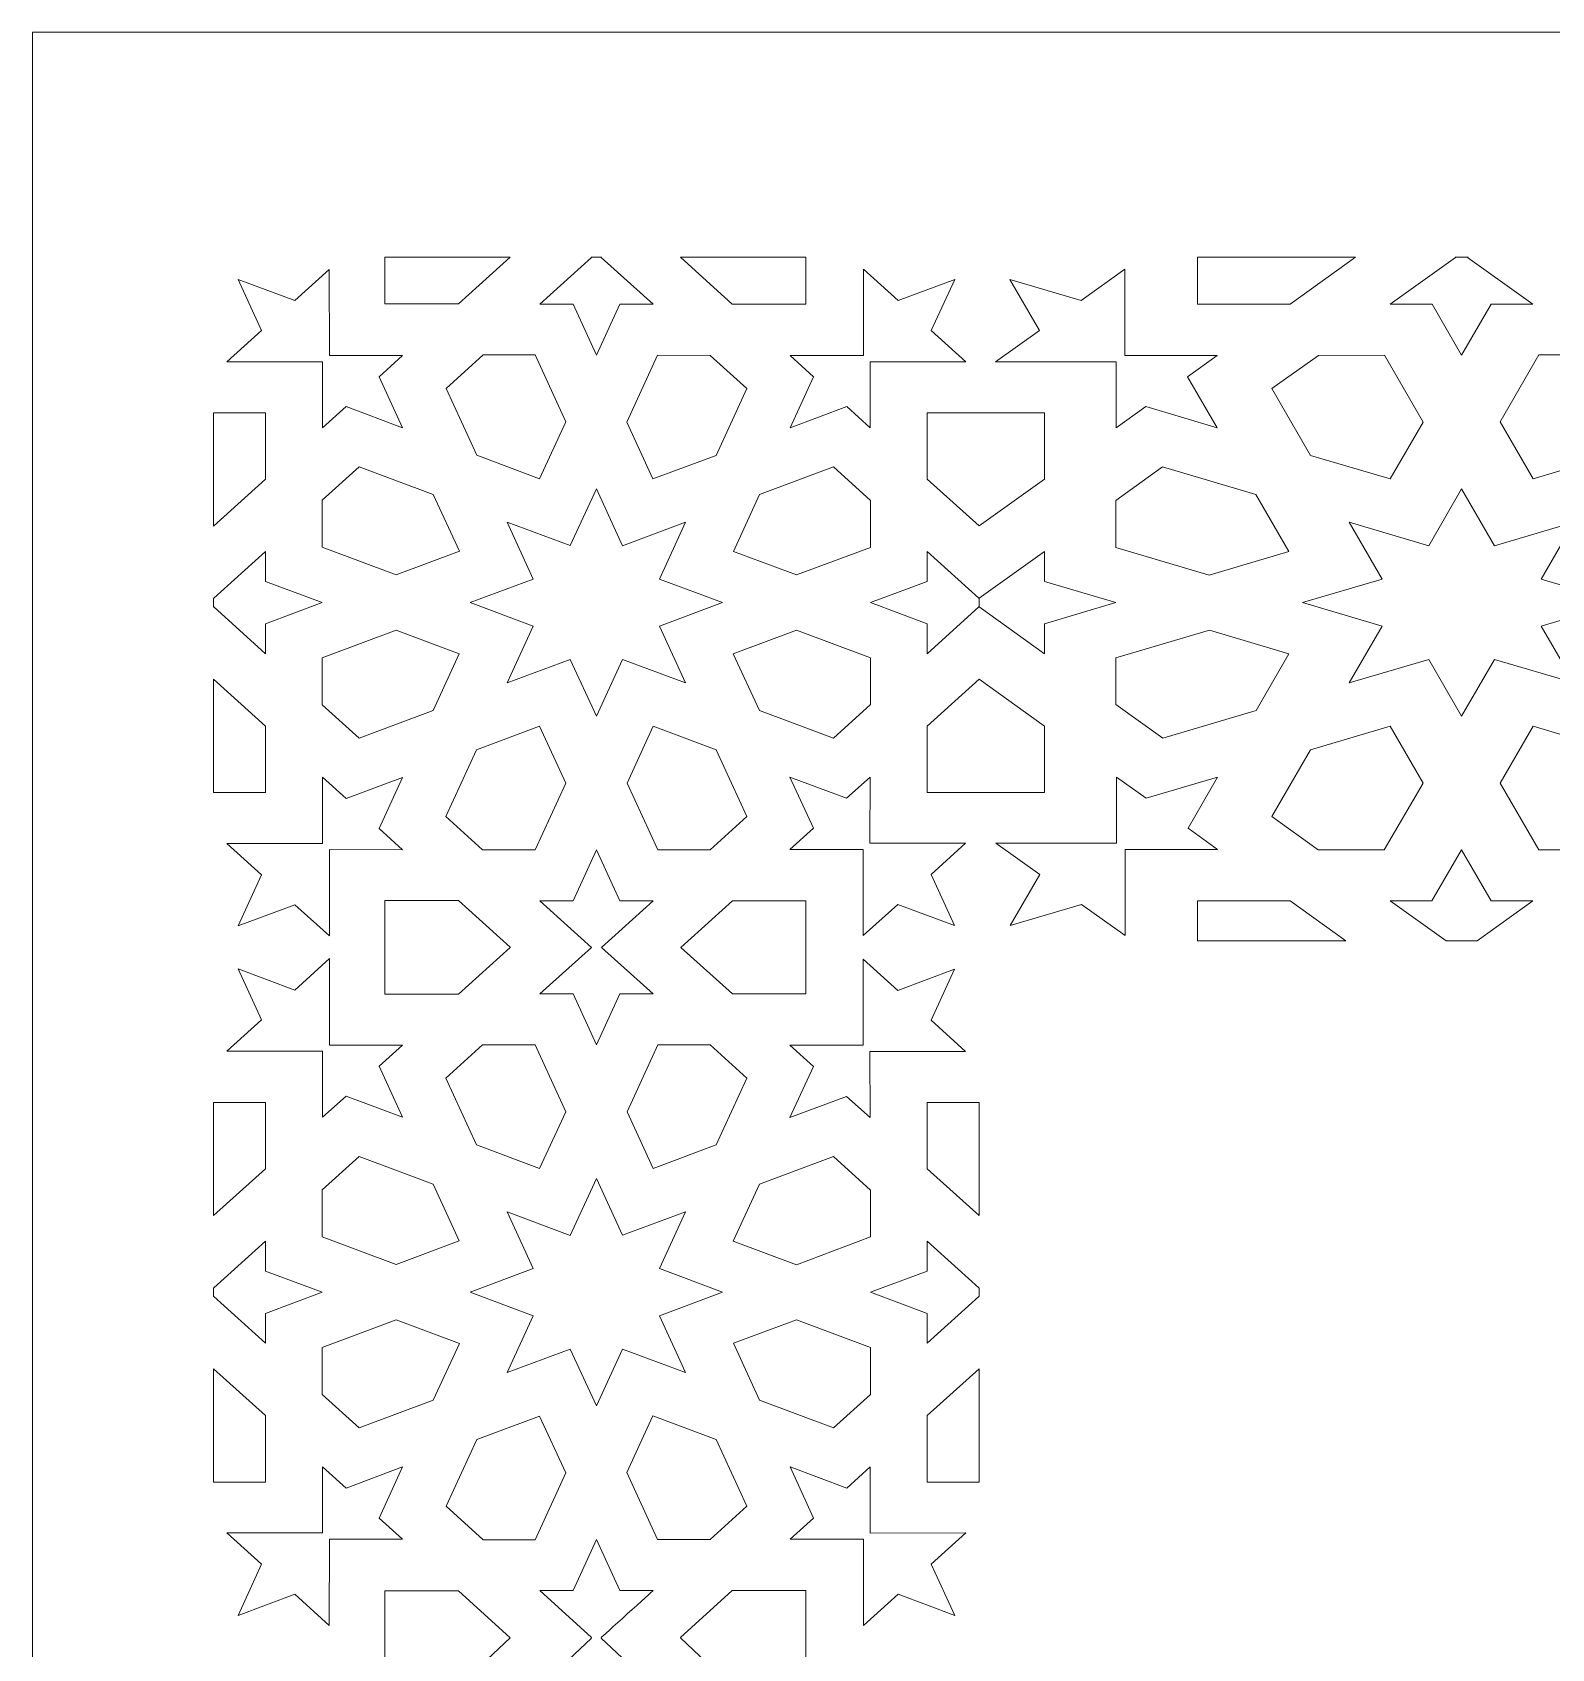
# Model space of a CAD drawing. Header units: millimetres. Extents: x -167 to 167, y -425 to 425.
# Drawn here: x -167 to -33.7, y 282.9 to 424.7 of the extents above; entities that cross this region are included whole.
import ezdxf

# ---------------------------------------------------------------- set-up
doc = ezdxf.new("R2010")
doc.units = ezdxf.units.MM
doc.header["$MEASUREMENT"] = 0
doc.layers.add('Layer 1', color=18, linetype='Continuous', true_color=0x000000)

msp = doc.modelspace()

# ---------------------------------------------------------------- linework, layer by layer
at = {"layer": 'Layer 1', "color": 250, "lineweight": 9, "true_color": 0x333333}
msp.add_lwpolyline([(-167.02, -424.72), (167.02, -424.72), (167.02, 424.72), (-167.02, 424.72)], close=True, dxfattribs=at)
for points, knots in [([(-125.1, 405), (-125.1, 405), (-129.64, 400.89), (-129.64, 400.89), (-129.64, 400.89), (-136.09, 400.89), (-136.09, 400.89), (-136.09, 400.89), (-136.09, 405), (-136.09, 405), (-136.09, 405), (-125.1, 405), (-125.1, 405)], [0, 0, 0, 0, 0.25, 0.25, 0.25, 0.5, 0.5, 0.5, 0.75, 0.75, 0.75, 1, 1, 1, 1]), ([(-117.95, 404.97), (-117.95, 404.97), (-117.98, 405), (-117.98, 405), (-117.98, 405), (-117.08, 405), (-117.08, 405), (-117.08, 405), (-117.11, 404.97), (-117.1, 404.97), (-117.1, 404.97), (-112.55, 400.87), (-112.55, 400.87), (-112.55, 400.87), (-115.47, 400.87), (-115.47, 400.87), (-115.47, 400.87), (-117.53, 396.39), (-117.53, 396.39), (-117.53, 396.39), (-119.58, 400.87), (-119.58, 400.87), (-119.58, 400.87), (-122.5, 400.87), (-122.5, 400.87), (-122.5, 400.87), (-117.95, 404.97), (-117.95, 404.97)], [0, 0, 0, 0, 0.1, 0.1, 0.1, 0.2, 0.2, 0.2, 0.4, 0.4, 0.4, 0.5, 0.5, 0.5, 0.6, 0.6, 0.6, 0.7, 0.7, 0.7, 0.8, 0.8, 0.8, 0.9, 0.9, 0.9, 1, 1, 1, 1]), ([(-110.12, 405), (-110.12, 405), (-99.15, 405), (-99.15, 405), (-99.15, 405), (-99.15, 400.87), (-99.15, 400.87), (-99.15, 400.87), (-105.61, 400.87), (-105.61, 400.87), (-105.61, 400.87), (-110.14, 404.98), (-110.14, 404.98), (-110.14, 404.98), (-110.12, 405), (-110.12, 405)], [0, 0, 0, 0, 0.2, 0.2, 0.2, 0.4, 0.4, 0.4, 0.6, 0.6, 0.6, 0.8, 0.8, 0.8, 1, 1, 1, 1]), ([(-50.96, 405), (-50.96, 405), (-50.93, 404.98), (-50.93, 404.98), (-50.93, 404.98), (-56.65, 400.87), (-56.65, 400.87), (-56.65, 400.87), (-64.79, 400.87), (-64.79, 400.87), (-64.79, 400.87), (-64.79, 405), (-64.79, 405), (-64.79, 405), (-50.96, 405), (-50.96, 405)], [0, 0, 0, 0, 0.2, 0.2, 0.2, 0.4, 0.4, 0.4, 0.6, 0.6, 0.6, 0.8, 0.8, 0.8, 1, 1, 1, 1]), ([(-42.15, 404.97), (-42.15, 404.97), (-42.19, 405), (-42.19, 405), (-42.19, 405), (-41.04, 405), (-41.04, 405), (-41.04, 405), (-41.08, 404.97), (-41.09, 404.97), (-41.09, 404.97), (-35.35, 400.87), (-35.35, 400.87), (-35.35, 400.87), (-39.03, 400.87), (-39.03, 400.87), (-39.03, 400.87), (-41.62, 396.39), (-41.62, 396.39), (-41.62, 396.39), (-44.21, 400.87), (-44.21, 400.87), (-44.21, 400.87), (-47.89, 400.87), (-47.89, 400.87), (-47.89, 400.87), (-42.15, 404.97), (-42.15, 404.97)], [0, 0, 0, 0, 0.090909, 0.090909, 0.090909, 0.181818, 0.181818, 0.181818, 0.454545, 0.454545, 0.454545, 0.545455, 0.545455, 0.545455, 0.636364, 0.636364, 0.636364, 0.727273, 0.727273, 0.727273, 0.818182, 0.818182, 0.818182, 0.909091, 0.909091, 0.909091, 1, 1, 1, 1]), ([(-146.91, 398.56), (-146.91, 398.56), (-148.97, 403.04), (-148.97, 403.04), (-148.97, 403.04), (-144, 401.19), (-144, 401.19), (-144, 401.19), (-140.97, 403.92), (-140.97, 403.92), (-140.97, 403.92), (-140.96, 396.36), (-140.96, 396.36), (-140.96, 396.36), (-134.53, 396.36), (-134.53, 396.36), (-134.53, 396.36), (-136.59, 394.5), (-136.59, 394.5), (-136.59, 394.5), (-134.53, 390.02), (-134.53, 390.02), (-134.53, 390.02), (-139.5, 391.88), (-139.5, 391.88), (-139.5, 391.88), (-141.56, 390.02), (-141.56, 390.02), (-141.56, 390.02), (-141.55, 395.82), (-141.55, 395.82), (-141.55, 395.82), (-149.96, 395.81), (-149.96, 395.81), (-149.96, 395.81), (-146.91, 398.56), (-146.91, 398.56)], [0, 0, 0, 0, 0.083333, 0.083333, 0.083333, 0.166667, 0.166667, 0.166667, 0.25, 0.25, 0.25, 0.333333, 0.333333, 0.333333, 0.416667, 0.416667, 0.416667, 0.5, 0.5, 0.5, 0.583333, 0.583333, 0.583333, 0.666667, 0.666667, 0.666667, 0.75, 0.75, 0.75, 0.833333, 0.833333, 0.833333, 0.916667, 0.916667, 0.916667, 1, 1, 1, 1]), ([(-94.1, 396.36), (-94.1, 396.36), (-94.09, 403.93), (-94.09, 403.93), (-94.09, 403.93), (-91.06, 401.19), (-91.06, 401.19), (-91.06, 401.19), (-86.09, 403.04), (-86.09, 403.04), (-86.09, 403.04), (-88.15, 398.56), (-88.15, 398.56), (-88.15, 398.56), (-85.1, 395.82), (-85.1, 395.82), (-85.1, 395.82), (-93.5, 395.82), (-93.5, 395.82), (-93.5, 395.82), (-93.5, 390.02), (-93.5, 390.02), (-93.5, 390.02), (-95.56, 391.88), (-95.56, 391.88), (-95.56, 391.88), (-100.53, 390.02), (-100.53, 390.02), (-100.53, 390.02), (-98.47, 394.5), (-98.47, 394.5), (-98.47, 394.5), (-100.53, 396.36), (-100.53, 396.36), (-100.53, 396.36), (-94.1, 396.36), (-94.1, 396.36)], [0, 0, 0, 0, 0.083333, 0.083333, 0.083333, 0.166667, 0.166667, 0.166667, 0.25, 0.25, 0.25, 0.333333, 0.333333, 0.333333, 0.416667, 0.416667, 0.416667, 0.5, 0.5, 0.5, 0.583333, 0.583333, 0.583333, 0.666667, 0.666667, 0.666667, 0.75, 0.75, 0.75, 0.833333, 0.833333, 0.833333, 0.916667, 0.916667, 0.916667, 1, 1, 1, 1]), ([(-78.66, 398.56), (-78.66, 398.56), (-81.26, 403.04), (-81.26, 403.04), (-81.26, 403.04), (-75, 401.19), (-75, 401.19), (-75, 401.19), (-71.17, 403.93), (-71.17, 403.93), (-71.17, 403.93), (-71.16, 396.36), (-71.16, 396.36), (-71.16, 396.36), (-63.05, 396.36), (-63.05, 396.36), (-63.05, 396.36), (-65.65, 394.5), (-65.65, 394.5), (-65.65, 394.5), (-63.05, 390.02), (-63.05, 390.02), (-63.05, 390.02), (-69.32, 391.88), (-69.32, 391.88), (-69.32, 391.88), (-71.92, 390.02), (-71.92, 390.02), (-71.92, 390.02), (-71.91, 395.82), (-71.91, 395.82), (-71.91, 395.82), (-82.5, 395.82), (-82.5, 395.82), (-82.5, 395.82), (-78.66, 398.56), (-78.66, 398.56)], [0, 0, 0, 0, 0.083333, 0.083333, 0.083333, 0.166667, 0.166667, 0.166667, 0.25, 0.25, 0.25, 0.333333, 0.333333, 0.333333, 0.416667, 0.416667, 0.416667, 0.5, 0.5, 0.5, 0.583333, 0.583333, 0.583333, 0.666667, 0.666667, 0.666667, 0.75, 0.75, 0.75, 0.833333, 0.833333, 0.833333, 0.916667, 0.916667, 0.916667, 1, 1, 1, 1]), ([(-127.47, 396.41), (-127.47, 396.41), (-122.91, 396.41), (-122.91, 396.41), (-122.91, 396.41), (-120.21, 390.55), (-120.21, 390.55), (-120.21, 390.55), (-122.51, 385.55), (-122.51, 385.55), (-122.51, 385.55), (-128.03, 387.61), (-128.03, 387.61), (-128.03, 387.61), (-130.72, 393.48), (-130.72, 393.48), (-130.72, 393.48), (-127.47, 396.41), (-127.47, 396.41)], [0, 0, 0, 0, 0.166667, 0.166667, 0.166667, 0.333333, 0.333333, 0.333333, 0.5, 0.5, 0.5, 0.666667, 0.666667, 0.666667, 0.833333, 0.833333, 0.833333, 1, 1, 1, 1]), ([(-112.16, 396.38), (-112.16, 396.38), (-107.56, 396.37), (-107.56, 396.37), (-107.56, 396.37), (-104.34, 393.46), (-104.34, 393.46), (-104.34, 393.46), (-107.03, 387.6), (-107.03, 387.6), (-107.03, 387.6), (-112.57, 385.53), (-112.57, 385.53), (-112.57, 385.53), (-114.85, 390.51), (-114.85, 390.51), (-114.85, 390.51), (-112.16, 396.38), (-112.16, 396.38)], [0, 0, 0, 0, 0.166667, 0.166667, 0.166667, 0.333333, 0.333333, 0.333333, 0.5, 0.5, 0.5, 0.666667, 0.666667, 0.666667, 0.833333, 0.833333, 0.833333, 1, 1, 1, 1]), ([(-54.18, 396.37), (-54.18, 396.37), (-48.39, 396.38), (-48.39, 396.38), (-48.39, 396.38), (-44.99, 390.51), (-44.99, 390.51), (-44.99, 390.51), (-47.88, 385.53), (-47.88, 385.53), (-47.88, 385.53), (-54.86, 387.6), (-54.86, 387.6), (-54.86, 387.6), (-58.25, 393.46), (-58.25, 393.46), (-58.25, 393.46), (-54.18, 396.37), (-54.18, 396.37)], [0, 0, 0, 0, 0.166667, 0.166667, 0.166667, 0.333333, 0.333333, 0.333333, 0.5, 0.5, 0.5, 0.666667, 0.666667, 0.666667, 0.833333, 0.833333, 0.833333, 1, 1, 1, 1]), ([(-34.84, 396.41), (-34.84, 396.41), (-29.08, 396.41), (-29.08, 396.41), (-29.08, 396.41), (-24.98, 393.48), (-24.98, 393.48), (-24.98, 393.48), (-28.38, 387.61), (-28.38, 387.61), (-28.38, 387.61), (-35.34, 385.55), (-35.34, 385.55), (-35.34, 385.55), (-38.23, 390.54), (-38.23, 390.54), (-38.23, 390.54), (-34.84, 396.41), (-34.84, 396.41)], [0, 0, 0, 0, 0.166667, 0.166667, 0.166667, 0.333333, 0.333333, 0.333333, 0.5, 0.5, 0.5, 0.666667, 0.666667, 0.666667, 0.833333, 0.833333, 0.833333, 1, 1, 1, 1]), ([(-146.56, 391.34), (-146.56, 391.34), (-146.56, 385.52), (-146.56, 385.52), (-146.56, 385.52), (-151.12, 381.4), (-151.12, 381.4), (-151.12, 381.4), (-151.12, 391.34), (-151.12, 391.34), (-151.12, 391.34), (-146.56, 391.34), (-146.56, 391.34)], [0, 0, 0, 0, 0.25, 0.25, 0.25, 0.5, 0.5, 0.5, 0.75, 0.75, 0.75, 1, 1, 1, 1]), ([(-83.95, 391.34), (-83.95, 391.34), (-78.21, 391.34), (-78.21, 391.34), (-78.21, 391.34), (-78.21, 385.52), (-78.21, 385.52), (-78.21, 385.52), (-83.95, 381.41), (-83.95, 381.41), (-83.95, 381.41), (-88.5, 385.52), (-88.5, 385.52), (-88.5, 385.52), (-88.5, 391.34), (-88.5, 391.34), (-88.5, 391.34), (-83.95, 391.34), (-83.95, 391.34)], [0, 0, 0, 0, 0.166667, 0.166667, 0.166667, 0.333333, 0.333333, 0.333333, 0.5, 0.5, 0.5, 0.666667, 0.666667, 0.666667, 0.833333, 0.833333, 0.833333, 1, 1, 1, 1]), ([(-138.34, 386.59), (-138.34, 386.59), (-131.84, 384.16), (-131.84, 384.16), (-131.84, 384.16), (-129.55, 379.18), (-129.55, 379.18), (-129.55, 379.18), (-135.09, 377.11), (-135.09, 377.11), (-135.09, 377.11), (-141.59, 379.54), (-141.59, 379.54), (-141.59, 379.54), (-141.59, 383.66), (-141.59, 383.66), (-141.59, 383.66), (-138.34, 386.59), (-138.34, 386.59)], [0, 0, 0, 0, 0.166667, 0.166667, 0.166667, 0.333333, 0.333333, 0.333333, 0.5, 0.5, 0.5, 0.666667, 0.666667, 0.666667, 0.833333, 0.833333, 0.833333, 1, 1, 1, 1]), ([(-103.22, 384.16), (-103.22, 384.16), (-96.72, 386.58), (-96.72, 386.58), (-96.72, 386.58), (-93.47, 383.65), (-93.47, 383.65), (-93.47, 383.65), (-93.47, 379.53), (-93.47, 379.53), (-93.47, 379.53), (-99.97, 377.11), (-99.97, 377.11), (-99.97, 377.11), (-105.5, 379.17), (-105.5, 379.17), (-105.5, 379.17), (-103.22, 384.16), (-103.22, 384.16)], [0, 0, 0, 0, 0.166667, 0.166667, 0.166667, 0.333333, 0.333333, 0.333333, 0.5, 0.5, 0.5, 0.666667, 0.666667, 0.666667, 0.833333, 0.833333, 0.833333, 1, 1, 1, 1]), ([(-67.86, 386.58), (-67.86, 386.58), (-59.66, 384.16), (-59.66, 384.16), (-59.66, 384.16), (-56.78, 379.17), (-56.78, 379.17), (-56.78, 379.17), (-63.76, 377.1), (-63.76, 377.1), (-63.76, 377.1), (-71.95, 379.53), (-71.95, 379.53), (-71.95, 379.53), (-71.95, 383.65), (-71.95, 383.65), (-71.95, 383.65), (-67.86, 386.58), (-67.86, 386.58)], [0, 0, 0, 0, 0.166667, 0.166667, 0.166667, 0.333333, 0.333333, 0.333333, 0.5, 0.5, 0.5, 0.666667, 0.666667, 0.666667, 0.833333, 0.833333, 0.833333, 1, 1, 1, 1]), ([(-123.07, 376.75), (-123.07, 376.75), (-125.36, 381.74), (-125.36, 381.74), (-125.36, 381.74), (-119.83, 379.68), (-119.83, 379.68), (-119.83, 379.68), (-117.53, 384.66), (-117.53, 384.66), (-117.53, 384.66), (-115.24, 379.67), (-115.24, 379.67), (-115.24, 379.67), (-109.71, 381.74), (-109.71, 381.74), (-109.71, 381.74), (-112, 376.75), (-112, 376.75), (-112, 376.75), (-106.47, 374.69), (-106.47, 374.69), (-106.47, 374.69), (-112, 372.62), (-112, 372.62), (-112, 372.62), (-109.71, 367.63), (-109.71, 367.63), (-109.71, 367.63), (-115.24, 369.7), (-115.24, 369.7), (-115.24, 369.7), (-117.53, 364.71), (-117.53, 364.71), (-117.53, 364.71), (-119.83, 369.7), (-119.83, 369.7), (-119.83, 369.7), (-125.36, 367.64), (-125.36, 367.64), (-125.36, 367.64), (-123.07, 372.62), (-123.07, 372.62), (-123.07, 372.62), (-128.6, 374.69), (-128.6, 374.69), (-128.6, 374.69), (-123.07, 376.75), (-123.07, 376.75)], [0, 0, 0, 0, 0.0625, 0.0625, 0.0625, 0.125, 0.125, 0.125, 0.1875, 0.1875, 0.1875, 0.25, 0.25, 0.25, 0.3125, 0.3125, 0.3125, 0.375, 0.375, 0.375, 0.4375, 0.4375, 0.4375, 0.5, 0.5, 0.5, 0.5625, 0.5625, 0.5625, 0.625, 0.625, 0.625, 0.6875, 0.6875, 0.6875, 0.75, 0.75, 0.75, 0.8125, 0.8125, 0.8125, 0.875, 0.875, 0.875, 0.9375, 0.9375, 0.9375, 1, 1, 1, 1]), ([(-48.58, 376.75), (-48.58, 376.75), (-51.47, 381.74), (-51.47, 381.74), (-51.47, 381.74), (-44.5, 379.67), (-44.5, 379.67), (-44.5, 379.67), (-41.61, 384.66), (-41.61, 384.66), (-41.61, 384.66), (-38.72, 379.67), (-38.72, 379.67), (-38.72, 379.67), (-31.75, 381.74), (-31.75, 381.74), (-31.75, 381.74), (-34.64, 376.75), (-34.64, 376.75), (-34.64, 376.75), (-27.66, 374.69), (-27.66, 374.69), (-27.66, 374.69), (-34.63, 372.62), (-34.63, 372.62), (-34.63, 372.62), (-31.74, 367.64), (-31.74, 367.64), (-31.74, 367.64), (-38.72, 369.7), (-38.72, 369.7), (-38.72, 369.7), (-41.61, 364.71), (-41.61, 364.71), (-41.61, 364.71), (-44.5, 369.7), (-44.5, 369.7), (-44.5, 369.7), (-51.47, 367.63), (-51.47, 367.63), (-51.47, 367.63), (-48.58, 372.62), (-48.58, 372.62), (-48.58, 372.62), (-55.56, 374.69), (-55.56, 374.69), (-55.56, 374.69), (-48.58, 376.75), (-48.58, 376.75)], [0, 0, 0, 0, 0.0625, 0.0625, 0.0625, 0.125, 0.125, 0.125, 0.1875, 0.1875, 0.1875, 0.25, 0.25, 0.25, 0.3125, 0.3125, 0.3125, 0.375, 0.375, 0.375, 0.4375, 0.4375, 0.4375, 0.5, 0.5, 0.5, 0.5625, 0.5625, 0.5625, 0.625, 0.625, 0.625, 0.6875, 0.6875, 0.6875, 0.75, 0.75, 0.75, 0.8125, 0.8125, 0.8125, 0.875, 0.875, 0.875, 0.9375, 0.9375, 0.9375, 1, 1, 1, 1]), ([(-151.11, 375.06), (-151.11, 375.06), (-146.56, 379.17), (-146.56, 379.17), (-146.56, 379.17), (-146.56, 376.54), (-146.56, 376.54), (-146.56, 376.54), (-141.59, 374.69), (-141.59, 374.69), (-141.59, 374.69), (-146.56, 372.83), (-146.56, 372.83), (-146.56, 372.83), (-146.56, 370.2), (-146.56, 370.2), (-146.56, 370.2), (-151.1, 374.3), (-151.1, 374.3), (-151.1, 374.3), (-151.12, 374.29), (-151.12, 374.29), (-151.12, 374.29), (-151.12, 375.07), (-151.12, 375.07), (-151.12, 375.07), (-151.11, 375.06), (-151.11, 375.06)], [0, 0, 0, 0, 0.111111, 0.111111, 0.111111, 0.222222, 0.222222, 0.222222, 0.333333, 0.333333, 0.333333, 0.444444, 0.444444, 0.444444, 0.555556, 0.555556, 0.555556, 0.666667, 0.666667, 0.666667, 0.777778, 0.777778, 0.777778, 0.888889, 0.888889, 0.888889, 1, 1, 1, 1]), ([(-88.51, 376.54), (-88.51, 376.54), (-88.51, 379.17), (-88.51, 379.17), (-88.51, 379.17), (-83.97, 375.06), (-83.97, 375.06), (-83.97, 375.06), (-83.95, 375.08), (-83.95, 375.08), (-83.95, 375.08), (-83.95, 374.29), (-83.95, 374.29), (-83.95, 374.29), (-83.97, 374.3), (-83.97, 374.3), (-83.97, 374.3), (-88.51, 370.2), (-88.51, 370.2), (-88.51, 370.2), (-88.51, 372.83), (-88.51, 372.83), (-88.51, 372.83), (-93.48, 374.69), (-93.48, 374.69), (-93.48, 374.69), (-88.51, 376.54), (-88.51, 376.54)], [0, 0, 0, 0, 0.111111, 0.111111, 0.111111, 0.222222, 0.222222, 0.222222, 0.333333, 0.333333, 0.333333, 0.444444, 0.444444, 0.444444, 0.555556, 0.555556, 0.555556, 0.666667, 0.666667, 0.666667, 0.777778, 0.777778, 0.777778, 0.888889, 0.888889, 0.888889, 1, 1, 1, 1]), ([(-83.93, 375.06), (-83.93, 375.06), (-78.2, 379.17), (-78.2, 379.17), (-78.2, 379.17), (-78.2, 376.54), (-78.2, 376.54), (-78.2, 376.54), (-71.94, 374.68), (-71.94, 374.68), (-71.94, 374.68), (-78.2, 372.83), (-78.2, 372.83), (-78.2, 372.83), (-78.2, 370.2), (-78.2, 370.2), (-78.2, 370.2), (-83.93, 374.3), (-83.93, 374.3), (-83.93, 374.3), (-83.95, 374.29), (-83.95, 374.29), (-83.95, 374.29), (-83.95, 375.08), (-83.95, 375.08), (-83.95, 375.08), (-83.93, 375.06), (-83.93, 375.06)], [0, 0, 0, 0, 0.111111, 0.111111, 0.111111, 0.222222, 0.222222, 0.222222, 0.333333, 0.333333, 0.333333, 0.444444, 0.444444, 0.444444, 0.555556, 0.555556, 0.555556, 0.666667, 0.666667, 0.666667, 0.777778, 0.777778, 0.777778, 0.888889, 0.888889, 0.888889, 1, 1, 1, 1]), ([(-135.09, 372.26), (-135.09, 372.26), (-129.56, 370.19), (-129.56, 370.19), (-129.56, 370.19), (-131.84, 365.21), (-131.84, 365.21), (-131.84, 365.21), (-138.34, 362.78), (-138.34, 362.78), (-138.34, 362.78), (-141.59, 365.71), (-141.59, 365.71), (-141.59, 365.71), (-141.59, 369.83), (-141.59, 369.83), (-141.59, 369.83), (-135.09, 372.26), (-135.09, 372.26)], [0, 0, 0, 0, 0.166667, 0.166667, 0.166667, 0.333333, 0.333333, 0.333333, 0.5, 0.5, 0.5, 0.666667, 0.666667, 0.666667, 0.833333, 0.833333, 0.833333, 1, 1, 1, 1]), ([(-99.98, 372.27), (-99.98, 372.27), (-93.48, 369.84), (-93.48, 369.84), (-93.48, 369.84), (-93.48, 365.73), (-93.48, 365.73), (-93.48, 365.73), (-96.73, 362.79), (-96.73, 362.79), (-96.73, 362.79), (-103.23, 365.22), (-103.23, 365.22), (-103.23, 365.22), (-105.52, 370.2), (-105.52, 370.2), (-105.52, 370.2), (-99.98, 372.27), (-99.98, 372.27)], [0, 0, 0, 0, 0.166667, 0.166667, 0.166667, 0.333333, 0.333333, 0.333333, 0.5, 0.5, 0.5, 0.666667, 0.666667, 0.666667, 0.833333, 0.833333, 0.833333, 1, 1, 1, 1]), ([(-63.74, 372.27), (-63.74, 372.27), (-56.76, 370.2), (-56.76, 370.2), (-56.76, 370.2), (-59.65, 365.22), (-59.65, 365.22), (-59.65, 365.22), (-67.84, 362.79), (-67.84, 362.79), (-67.84, 362.79), (-71.94, 365.73), (-71.94, 365.73), (-71.94, 365.73), (-71.94, 369.84), (-71.94, 369.84), (-71.94, 369.84), (-63.74, 372.27), (-63.74, 372.27)], [0, 0, 0, 0, 0.166667, 0.166667, 0.166667, 0.333333, 0.333333, 0.333333, 0.5, 0.5, 0.5, 0.666667, 0.666667, 0.666667, 0.833333, 0.833333, 0.833333, 1, 1, 1, 1]), ([(-146.56, 363.85), (-146.56, 363.85), (-146.56, 358.03), (-146.56, 358.03), (-146.56, 358.03), (-151.12, 358.03), (-151.12, 358.03), (-151.12, 358.03), (-151.12, 367.96), (-151.12, 367.96), (-151.12, 367.96), (-146.56, 363.85), (-146.56, 363.85)], [0, 0, 0, 0, 0.25, 0.25, 0.25, 0.5, 0.5, 0.5, 0.75, 0.75, 0.75, 1, 1, 1, 1]), ([(-83.95, 367.96), (-83.95, 367.96), (-78.21, 363.85), (-78.21, 363.85), (-78.21, 363.85), (-78.21, 358.03), (-78.21, 358.03), (-78.21, 358.03), (-83.95, 358.03), (-83.95, 358.03), (-83.95, 358.03), (-88.5, 358.03), (-88.5, 358.03), (-88.5, 358.03), (-88.5, 363.85), (-88.5, 363.85), (-88.5, 363.85), (-83.95, 367.96), (-83.95, 367.96)], [0, 0, 0, 0, 0.166667, 0.166667, 0.166667, 0.333333, 0.333333, 0.333333, 0.5, 0.5, 0.5, 0.666667, 0.666667, 0.666667, 0.833333, 0.833333, 0.833333, 1, 1, 1, 1]), ([(-128.05, 361.77), (-128.05, 361.77), (-122.51, 363.83), (-122.51, 363.83), (-122.51, 363.83), (-120.22, 358.85), (-120.22, 358.85), (-120.22, 358.85), (-122.91, 352.99), (-122.91, 352.99), (-122.91, 352.99), (-127.51, 352.99), (-127.51, 352.99), (-127.51, 352.99), (-130.74, 355.9), (-130.74, 355.9), (-130.74, 355.9), (-128.05, 361.77), (-128.05, 361.77)], [0, 0, 0, 0, 0.166667, 0.166667, 0.166667, 0.333333, 0.333333, 0.333333, 0.5, 0.5, 0.5, 0.666667, 0.666667, 0.666667, 0.833333, 0.833333, 0.833333, 1, 1, 1, 1]), ([(-112.56, 363.83), (-112.56, 363.83), (-107.02, 361.77), (-107.02, 361.77), (-107.02, 361.77), (-104.33, 355.9), (-104.33, 355.9), (-104.33, 355.9), (-107.55, 352.99), (-107.55, 352.99), (-107.55, 352.99), (-112.15, 352.99), (-112.15, 352.99), (-112.15, 352.99), (-114.84, 358.85), (-114.84, 358.85), (-114.84, 358.85), (-112.56, 363.83), (-112.56, 363.83)], [0, 0, 0, 0, 0.166667, 0.166667, 0.166667, 0.333333, 0.333333, 0.333333, 0.5, 0.5, 0.5, 0.666667, 0.666667, 0.666667, 0.833333, 0.833333, 0.833333, 1, 1, 1, 1]), ([(-54.87, 361.77), (-54.87, 361.77), (-47.89, 363.83), (-47.89, 363.83), (-47.89, 363.83), (-45, 358.85), (-45, 358.85), (-45, 358.85), (-48.4, 352.99), (-48.4, 352.99), (-48.4, 352.99), (-54.2, 352.99), (-54.2, 352.99), (-54.2, 352.99), (-58.27, 355.9), (-58.27, 355.9), (-58.27, 355.9), (-54.87, 361.77), (-54.87, 361.77)], [0, 0, 0, 0, 0.166667, 0.166667, 0.166667, 0.333333, 0.333333, 0.333333, 0.5, 0.5, 0.5, 0.666667, 0.666667, 0.666667, 0.833333, 0.833333, 0.833333, 1, 1, 1, 1]), ([(-35.34, 363.83), (-35.34, 363.83), (-28.36, 361.77), (-28.36, 361.77), (-28.36, 361.77), (-24.96, 355.9), (-24.96, 355.9), (-24.96, 355.9), (-29.03, 352.99), (-29.03, 352.99), (-29.03, 352.99), (-34.83, 352.99), (-34.83, 352.99), (-34.83, 352.99), (-38.22, 358.85), (-38.22, 358.85), (-38.22, 358.85), (-35.34, 363.83), (-35.34, 363.83)], [0, 0, 0, 0, 0.166667, 0.166667, 0.166667, 0.333333, 0.333333, 0.333333, 0.5, 0.5, 0.5, 0.666667, 0.666667, 0.666667, 0.833333, 0.833333, 0.833333, 1, 1, 1, 1]), ([(-141.56, 353.54), (-141.56, 353.54), (-141.56, 359.35), (-141.56, 359.35), (-141.56, 359.35), (-139.5, 357.49), (-139.5, 357.49), (-139.5, 357.49), (-134.53, 359.34), (-134.53, 359.34), (-134.53, 359.34), (-136.59, 354.86), (-136.59, 354.86), (-136.59, 354.86), (-134.53, 353), (-134.53, 353), (-134.53, 353), (-140.96, 353.01), (-140.96, 353.01), (-140.96, 353.01), (-140.96, 345.43), (-140.96, 345.43), (-140.96, 345.43), (-144, 348.17), (-144, 348.17), (-144, 348.17), (-148.97, 346.32), (-148.97, 346.32), (-148.97, 346.32), (-146.91, 350.8), (-146.91, 350.8), (-146.91, 350.8), (-149.95, 353.54), (-149.95, 353.54), (-149.95, 353.54), (-141.56, 353.54), (-141.56, 353.54)], [0, 0, 0, 0, 0.083333, 0.083333, 0.083333, 0.166667, 0.166667, 0.166667, 0.25, 0.25, 0.25, 0.333333, 0.333333, 0.333333, 0.416667, 0.416667, 0.416667, 0.5, 0.5, 0.5, 0.583333, 0.583333, 0.583333, 0.666667, 0.666667, 0.666667, 0.75, 0.75, 0.75, 0.833333, 0.833333, 0.833333, 0.916667, 0.916667, 0.916667, 1, 1, 1, 1]), ([(-98.49, 354.88), (-98.49, 354.88), (-100.55, 359.36), (-100.55, 359.36), (-100.55, 359.36), (-95.59, 357.51), (-95.59, 357.51), (-95.59, 357.51), (-93.52, 359.37), (-93.52, 359.37), (-93.52, 359.37), (-93.53, 353.57), (-93.53, 353.57), (-93.53, 353.57), (-85.13, 353.57), (-85.13, 353.57), (-85.13, 353.57), (-88.17, 350.82), (-88.17, 350.82), (-88.17, 350.82), (-86.11, 346.34), (-86.11, 346.34), (-86.11, 346.34), (-91.08, 348.2), (-91.08, 348.2), (-91.08, 348.2), (-94.12, 345.46), (-94.12, 345.46), (-94.12, 345.46), (-94.12, 353.03), (-94.12, 353.03), (-94.12, 353.03), (-100.56, 353.02), (-100.56, 353.02), (-100.56, 353.02), (-98.49, 354.88), (-98.49, 354.88)], [0, 0, 0, 0, 0.083333, 0.083333, 0.083333, 0.166667, 0.166667, 0.166667, 0.25, 0.25, 0.25, 0.333333, 0.333333, 0.333333, 0.416667, 0.416667, 0.416667, 0.5, 0.5, 0.5, 0.583333, 0.583333, 0.583333, 0.666667, 0.666667, 0.666667, 0.75, 0.75, 0.75, 0.833333, 0.833333, 0.833333, 0.916667, 0.916667, 0.916667, 1, 1, 1, 1]), ([(-71.88, 353.57), (-71.88, 353.57), (-71.89, 359.37), (-71.89, 359.37), (-71.89, 359.37), (-69.29, 357.51), (-69.29, 357.51), (-69.29, 357.51), (-63.02, 359.36), (-63.02, 359.36), (-63.02, 359.36), (-65.62, 354.88), (-65.62, 354.88), (-65.62, 354.88), (-63.02, 353.02), (-63.02, 353.02), (-63.02, 353.02), (-71.13, 353.03), (-71.13, 353.03), (-71.13, 353.03), (-71.14, 345.46), (-71.14, 345.46), (-71.14, 345.46), (-74.97, 348.2), (-74.97, 348.2), (-74.97, 348.2), (-81.23, 346.34), (-81.23, 346.34), (-81.23, 346.34), (-78.63, 350.82), (-78.63, 350.82), (-78.63, 350.82), (-82.47, 353.57), (-82.47, 353.57), (-82.47, 353.57), (-71.88, 353.57), (-71.88, 353.57)], [0, 0, 0, 0, 0.083333, 0.083333, 0.083333, 0.166667, 0.166667, 0.166667, 0.25, 0.25, 0.25, 0.333333, 0.333333, 0.333333, 0.416667, 0.416667, 0.416667, 0.5, 0.5, 0.5, 0.583333, 0.583333, 0.583333, 0.666667, 0.666667, 0.666667, 0.75, 0.75, 0.75, 0.833333, 0.833333, 0.833333, 0.916667, 0.916667, 0.916667, 1, 1, 1, 1]), ([(-119.58, 348.51), (-119.58, 348.51), (-117.52, 352.99), (-117.52, 352.99), (-117.52, 352.99), (-115.47, 348.51), (-115.47, 348.51), (-115.47, 348.51), (-112.55, 348.51), (-112.55, 348.51), (-112.55, 348.51), (-117.08, 344.43), (-117.08, 344.43), (-117.08, 344.43), (-112.55, 340.35), (-112.55, 340.35), (-112.55, 340.35), (-115.47, 340.35), (-115.47, 340.35), (-115.47, 340.35), (-117.52, 335.87), (-117.52, 335.87), (-117.52, 335.87), (-119.58, 340.35), (-119.58, 340.35), (-119.58, 340.35), (-122.5, 340.35), (-122.5, 340.35), (-122.5, 340.35), (-117.97, 344.43), (-117.97, 344.43), (-117.97, 344.43), (-122.5, 348.51), (-122.5, 348.51), (-122.5, 348.51), (-119.58, 348.51), (-119.58, 348.51)], [0, 0, 0, 0, 0.083333, 0.083333, 0.083333, 0.166667, 0.166667, 0.166667, 0.25, 0.25, 0.25, 0.333333, 0.333333, 0.333333, 0.416667, 0.416667, 0.416667, 0.5, 0.5, 0.5, 0.583333, 0.583333, 0.583333, 0.666667, 0.666667, 0.666667, 0.75, 0.75, 0.75, 0.833333, 0.833333, 0.833333, 0.916667, 0.916667, 0.916667, 1, 1, 1, 1]), ([(-44.22, 348.51), (-44.22, 348.51), (-41.62, 352.99), (-41.62, 352.99), (-41.62, 352.99), (-39.03, 348.51), (-39.03, 348.51), (-39.03, 348.51), (-35.35, 348.51), (-35.35, 348.51), (-35.35, 348.51), (-40.26, 345), (-40.26, 345), (-40.26, 345), (-42.98, 345), (-42.98, 345), (-42.98, 345), (-47.89, 348.51), (-47.89, 348.51), (-47.89, 348.51), (-44.22, 348.51), (-44.22, 348.51)], [0, 0, 0, 0, 0.142857, 0.142857, 0.142857, 0.285714, 0.285714, 0.285714, 0.428571, 0.428571, 0.428571, 0.571429, 0.571429, 0.571429, 0.714286, 0.714286, 0.714286, 0.857143, 0.857143, 0.857143, 1, 1, 1, 1]), ([(-129.63, 348.53), (-129.63, 348.53), (-125.09, 344.44), (-125.09, 344.44), (-125.09, 344.44), (-125.1, 344.43), (-125.09, 344.42), (-125.09, 344.42), (-129.63, 340.33), (-129.63, 340.33), (-129.63, 340.33), (-136.09, 340.33), (-136.09, 340.33), (-136.09, 340.33), (-136.09, 348.53), (-136.09, 348.53), (-136.09, 348.53), (-129.63, 348.53), (-129.63, 348.53)], [0, 0, 0, 0, 0.142857, 0.142857, 0.142857, 0.428571, 0.428571, 0.428571, 0.571429, 0.571429, 0.571429, 0.714286, 0.714286, 0.714286, 0.857143, 0.857143, 0.857143, 1, 1, 1, 1]), ([(-105.6, 348.51), (-105.6, 348.51), (-99.14, 348.51), (-99.14, 348.51), (-99.14, 348.51), (-99.14, 340.36), (-99.14, 340.36), (-99.14, 340.36), (-105.6, 340.36), (-105.6, 340.36), (-105.6, 340.36), (-110.12, 344.43), (-110.12, 344.43), (-110.12, 344.43), (-105.6, 348.51), (-105.6, 348.51)], [0, 0, 0, 0, 0.2, 0.2, 0.2, 0.4, 0.4, 0.4, 0.6, 0.6, 0.6, 0.8, 0.8, 0.8, 1, 1, 1, 1]), ([(-56.66, 348.51), (-56.66, 348.51), (-51.76, 345), (-51.76, 345), (-51.76, 345), (-64.8, 345), (-64.8, 345), (-64.8, 345), (-64.8, 348.51), (-64.8, 348.51), (-64.8, 348.51), (-56.66, 348.51), (-56.66, 348.51)], [0, 0, 0, 0, 0.25, 0.25, 0.25, 0.5, 0.5, 0.5, 0.75, 0.75, 0.75, 1, 1, 1, 1]), ([(-146.91, 338.07), (-146.91, 338.07), (-148.97, 342.55), (-148.97, 342.55), (-148.97, 342.55), (-144, 340.69), (-144, 340.69), (-144, 340.69), (-140.96, 343.44), (-140.96, 343.44), (-140.96, 343.44), (-140.96, 335.86), (-140.96, 335.86), (-140.96, 335.86), (-134.53, 335.86), (-134.53, 335.86), (-134.53, 335.86), (-136.59, 334), (-136.59, 334), (-136.59, 334), (-134.53, 329.52), (-134.53, 329.52), (-134.53, 329.52), (-139.5, 331.38), (-139.5, 331.38), (-139.5, 331.38), (-141.56, 329.52), (-141.56, 329.52), (-141.56, 329.52), (-141.56, 335.32), (-141.56, 335.32), (-141.56, 335.32), (-149.95, 335.33), (-149.95, 335.33), (-149.95, 335.33), (-146.91, 338.07), (-146.91, 338.07)], [0, 0, 0, 0, 0.083333, 0.083333, 0.083333, 0.166667, 0.166667, 0.166667, 0.25, 0.25, 0.25, 0.333333, 0.333333, 0.333333, 0.416667, 0.416667, 0.416667, 0.5, 0.5, 0.5, 0.583333, 0.583333, 0.583333, 0.666667, 0.666667, 0.666667, 0.75, 0.75, 0.75, 0.833333, 0.833333, 0.833333, 0.916667, 0.916667, 0.916667, 1, 1, 1, 1]), ([(-94.12, 335.84), (-94.12, 335.84), (-94.12, 343.4), (-94.12, 343.4), (-94.12, 343.4), (-91.08, 340.66), (-91.08, 340.66), (-91.08, 340.66), (-86.11, 342.52), (-86.11, 342.52), (-86.11, 342.52), (-88.17, 338.04), (-88.17, 338.04), (-88.17, 338.04), (-85.13, 335.29), (-85.13, 335.29), (-85.13, 335.29), (-93.53, 335.3), (-93.53, 335.3), (-93.53, 335.3), (-93.52, 329.49), (-93.52, 329.49), (-93.52, 329.49), (-95.59, 331.36), (-95.59, 331.36), (-95.59, 331.36), (-100.55, 329.5), (-100.55, 329.5), (-100.55, 329.5), (-98.49, 333.98), (-98.49, 333.98), (-98.49, 333.98), (-100.56, 335.84), (-100.56, 335.84), (-100.56, 335.84), (-94.12, 335.84), (-94.12, 335.84)], [0, 0, 0, 0, 0.083333, 0.083333, 0.083333, 0.166667, 0.166667, 0.166667, 0.25, 0.25, 0.25, 0.333333, 0.333333, 0.333333, 0.416667, 0.416667, 0.416667, 0.5, 0.5, 0.5, 0.583333, 0.583333, 0.583333, 0.666667, 0.666667, 0.666667, 0.75, 0.75, 0.75, 0.833333, 0.833333, 0.833333, 0.916667, 0.916667, 0.916667, 1, 1, 1, 1]), ([(-127.51, 335.87), (-127.51, 335.87), (-122.91, 335.87), (-122.91, 335.87), (-122.91, 335.87), (-120.22, 330.01), (-120.22, 330.01), (-120.22, 330.01), (-122.51, 325.03), (-122.51, 325.03), (-122.51, 325.03), (-128.05, 327.1), (-128.05, 327.1), (-128.05, 327.1), (-130.74, 332.96), (-130.74, 332.96), (-130.74, 332.96), (-127.51, 335.87), (-127.51, 335.87)], [0, 0, 0, 0, 0.166667, 0.166667, 0.166667, 0.333333, 0.333333, 0.333333, 0.5, 0.5, 0.5, 0.666667, 0.666667, 0.666667, 0.833333, 0.833333, 0.833333, 1, 1, 1, 1]), ([(-112.15, 335.87), (-112.15, 335.87), (-107.55, 335.87), (-107.55, 335.87), (-107.55, 335.87), (-104.33, 332.96), (-104.33, 332.96), (-104.33, 332.96), (-107.02, 327.1), (-107.02, 327.1), (-107.02, 327.1), (-112.56, 325.03), (-112.56, 325.03), (-112.56, 325.03), (-114.84, 330.01), (-114.84, 330.01), (-114.84, 330.01), (-112.15, 335.87), (-112.15, 335.87)], [0, 0, 0, 0, 0.166667, 0.166667, 0.166667, 0.333333, 0.333333, 0.333333, 0.5, 0.5, 0.5, 0.666667, 0.666667, 0.666667, 0.833333, 0.833333, 0.833333, 1, 1, 1, 1]), ([(-146.56, 330.83), (-146.56, 330.83), (-146.56, 325.01), (-146.56, 325.01), (-146.56, 325.01), (-151.12, 320.9), (-151.12, 320.9), (-151.12, 320.9), (-151.12, 330.83), (-151.12, 330.83), (-151.12, 330.83), (-146.56, 330.83), (-146.56, 330.83)], [0, 0, 0, 0, 0.25, 0.25, 0.25, 0.5, 0.5, 0.5, 0.75, 0.75, 0.75, 1, 1, 1, 1]), ([(-83.95, 330.83), (-83.95, 330.83), (-83.95, 320.91), (-83.95, 320.91), (-83.95, 320.91), (-88.5, 325.01), (-88.5, 325.01), (-88.5, 325.01), (-88.5, 330.83), (-88.5, 330.83), (-88.5, 330.83), (-83.95, 330.83), (-83.95, 330.83)], [0, 0, 0, 0, 0.25, 0.25, 0.25, 0.5, 0.5, 0.5, 0.75, 0.75, 0.75, 1, 1, 1, 1]), ([(-138.34, 326.09), (-138.34, 326.09), (-131.84, 323.66), (-131.84, 323.66), (-131.84, 323.66), (-129.56, 318.68), (-129.56, 318.68), (-129.56, 318.68), (-135.09, 316.61), (-135.09, 316.61), (-135.09, 316.61), (-141.59, 319.03), (-141.59, 319.03), (-141.59, 319.03), (-141.59, 323.15), (-141.59, 323.15), (-141.59, 323.15), (-138.34, 326.09), (-138.34, 326.09)], [0, 0, 0, 0, 0.166667, 0.166667, 0.166667, 0.333333, 0.333333, 0.333333, 0.5, 0.5, 0.5, 0.666667, 0.666667, 0.666667, 0.833333, 0.833333, 0.833333, 1, 1, 1, 1]), ([(-103.23, 323.64), (-103.23, 323.64), (-96.73, 326.07), (-96.73, 326.07), (-96.73, 326.07), (-93.48, 323.14), (-93.48, 323.14), (-93.48, 323.14), (-93.48, 319.02), (-93.48, 319.02), (-93.48, 319.02), (-99.98, 316.59), (-99.98, 316.59), (-99.98, 316.59), (-105.52, 318.66), (-105.52, 318.66), (-105.52, 318.66), (-103.23, 323.64), (-103.23, 323.64)], [0, 0, 0, 0, 0.166667, 0.166667, 0.166667, 0.333333, 0.333333, 0.333333, 0.5, 0.5, 0.5, 0.666667, 0.666667, 0.666667, 0.833333, 0.833333, 0.833333, 1, 1, 1, 1]), ([(-123.07, 316.24), (-123.07, 316.24), (-125.36, 321.23), (-125.36, 321.23), (-125.36, 321.23), (-119.83, 319.16), (-119.83, 319.16), (-119.83, 319.16), (-117.53, 324.15), (-117.53, 324.15), (-117.53, 324.15), (-115.24, 319.17), (-115.24, 319.17), (-115.24, 319.17), (-109.71, 321.23), (-109.71, 321.23), (-109.71, 321.23), (-112, 316.24), (-112, 316.24), (-112, 316.24), (-106.47, 314.18), (-106.47, 314.18), (-106.47, 314.18), (-112, 312.11), (-112, 312.11), (-112, 312.11), (-109.71, 307.12), (-109.71, 307.12), (-109.71, 307.12), (-115.24, 309.19), (-115.24, 309.19), (-115.24, 309.19), (-117.53, 304.2), (-117.53, 304.2), (-117.53, 304.2), (-119.83, 309.19), (-119.83, 309.19), (-119.83, 309.19), (-125.36, 307.12), (-125.36, 307.12), (-125.36, 307.12), (-123.07, 312.11), (-123.07, 312.11), (-123.07, 312.11), (-128.6, 314.18), (-128.6, 314.18), (-128.6, 314.18), (-123.07, 316.24), (-123.07, 316.24)], [0, 0, 0, 0, 0.0625, 0.0625, 0.0625, 0.125, 0.125, 0.125, 0.1875, 0.1875, 0.1875, 0.25, 0.25, 0.25, 0.3125, 0.3125, 0.3125, 0.375, 0.375, 0.375, 0.4375, 0.4375, 0.4375, 0.5, 0.5, 0.5, 0.5625, 0.5625, 0.5625, 0.625, 0.625, 0.625, 0.6875, 0.6875, 0.6875, 0.75, 0.75, 0.75, 0.8125, 0.8125, 0.8125, 0.875, 0.875, 0.875, 0.9375, 0.9375, 0.9375, 1, 1, 1, 1]), ([(-151.1, 314.56), (-151.1, 314.56), (-146.56, 318.66), (-146.56, 318.66), (-146.56, 318.66), (-146.56, 316.03), (-146.56, 316.03), (-146.56, 316.03), (-141.59, 314.18), (-141.59, 314.18), (-141.59, 314.18), (-146.56, 312.32), (-146.56, 312.32), (-146.56, 312.32), (-146.56, 309.69), (-146.56, 309.69), (-146.56, 309.69), (-151.11, 313.8), (-151.11, 313.8), (-151.11, 313.8), (-151.12, 313.79), (-151.12, 313.79), (-151.12, 313.79), (-151.12, 314.57), (-151.12, 314.57), (-151.12, 314.57), (-151.1, 314.56), (-151.1, 314.56)], [0, 0, 0, 0, 0.111111, 0.111111, 0.111111, 0.222222, 0.222222, 0.222222, 0.333333, 0.333333, 0.333333, 0.444444, 0.444444, 0.444444, 0.555556, 0.555556, 0.555556, 0.666667, 0.666667, 0.666667, 0.777778, 0.777778, 0.777778, 0.888889, 0.888889, 0.888889, 1, 1, 1, 1]), ([(-88.51, 316.03), (-88.51, 316.03), (-88.51, 318.66), (-88.51, 318.66), (-88.51, 318.66), (-83.97, 314.56), (-83.97, 314.56), (-83.97, 314.56), (-83.95, 314.57), (-83.95, 314.57), (-83.95, 314.57), (-83.95, 313.79), (-83.95, 313.79), (-83.95, 313.79), (-83.97, 313.8), (-83.97, 313.8), (-83.97, 313.8), (-88.51, 309.69), (-88.51, 309.69), (-88.51, 309.69), (-88.51, 312.32), (-88.51, 312.32), (-88.51, 312.32), (-93.48, 314.18), (-93.48, 314.18), (-93.48, 314.18), (-88.51, 316.03), (-88.51, 316.03)], [0, 0, 0, 0, 0.111111, 0.111111, 0.111111, 0.222222, 0.222222, 0.222222, 0.333333, 0.333333, 0.333333, 0.444444, 0.444444, 0.444444, 0.555556, 0.555556, 0.555556, 0.666667, 0.666667, 0.666667, 0.777778, 0.777778, 0.777778, 0.888889, 0.888889, 0.888889, 1, 1, 1, 1]), ([(-135.09, 311.75), (-135.09, 311.75), (-129.55, 309.68), (-129.55, 309.68), (-129.55, 309.68), (-131.84, 304.7), (-131.84, 304.7), (-131.84, 304.7), (-138.34, 302.27), (-138.34, 302.27), (-138.34, 302.27), (-141.59, 305.21), (-141.59, 305.21), (-141.59, 305.21), (-141.59, 309.32), (-141.59, 309.32), (-141.59, 309.32), (-135.09, 311.75), (-135.09, 311.75)], [0, 0, 0, 0, 0.166667, 0.166667, 0.166667, 0.333333, 0.333333, 0.333333, 0.5, 0.5, 0.5, 0.666667, 0.666667, 0.666667, 0.833333, 0.833333, 0.833333, 1, 1, 1, 1]), ([(-99.97, 311.76), (-99.97, 311.76), (-93.47, 309.33), (-93.47, 309.33), (-93.47, 309.33), (-93.47, 305.21), (-93.47, 305.21), (-93.47, 305.21), (-96.72, 302.28), (-96.72, 302.28), (-96.72, 302.28), (-103.22, 304.71), (-103.22, 304.71), (-103.22, 304.71), (-105.5, 309.69), (-105.5, 309.69), (-105.5, 309.69), (-99.97, 311.76), (-99.97, 311.76)], [0, 0, 0, 0, 0.166667, 0.166667, 0.166667, 0.333333, 0.333333, 0.333333, 0.5, 0.5, 0.5, 0.666667, 0.666667, 0.666667, 0.833333, 0.833333, 0.833333, 1, 1, 1, 1]), ([(-146.56, 303.35), (-146.56, 303.35), (-146.56, 297.52), (-146.56, 297.52), (-146.56, 297.52), (-151.12, 297.52), (-151.12, 297.52), (-151.12, 297.52), (-151.12, 307.46), (-151.12, 307.46), (-151.12, 307.46), (-146.56, 303.35), (-146.56, 303.35)], [0, 0, 0, 0, 0.25, 0.25, 0.25, 0.5, 0.5, 0.5, 0.75, 0.75, 0.75, 1, 1, 1, 1]), ([(-83.95, 307.45), (-83.95, 307.45), (-83.95, 297.52), (-83.95, 297.52), (-83.95, 297.52), (-88.5, 297.52), (-88.5, 297.52), (-88.5, 297.52), (-88.5, 303.35), (-88.5, 303.35), (-88.5, 303.35), (-83.95, 307.45), (-83.95, 307.45)], [0, 0, 0, 0, 0.25, 0.25, 0.25, 0.5, 0.5, 0.5, 0.75, 0.75, 0.75, 1, 1, 1, 1]), ([(-128.03, 301.25), (-128.03, 301.25), (-122.51, 303.31), (-122.51, 303.31), (-122.51, 303.31), (-120.21, 298.32), (-120.21, 298.32), (-120.21, 298.32), (-122.91, 292.46), (-122.91, 292.46), (-122.91, 292.46), (-127.47, 292.46), (-127.47, 292.46), (-127.47, 292.46), (-130.72, 295.39), (-130.72, 295.39), (-130.72, 295.39), (-128.03, 301.25), (-128.03, 301.25)], [0, 0, 0, 0, 0.166667, 0.166667, 0.166667, 0.333333, 0.333333, 0.333333, 0.5, 0.5, 0.5, 0.666667, 0.666667, 0.666667, 0.833333, 0.833333, 0.833333, 1, 1, 1, 1]), ([(-112.57, 303.33), (-112.57, 303.33), (-107.03, 301.26), (-107.03, 301.26), (-107.03, 301.26), (-104.34, 295.4), (-104.34, 295.4), (-104.34, 295.4), (-107.56, 292.49), (-107.56, 292.49), (-107.56, 292.49), (-112.16, 292.49), (-112.16, 292.49), (-112.16, 292.49), (-114.85, 298.35), (-114.85, 298.35), (-114.85, 298.35), (-112.57, 303.33), (-112.57, 303.33)], [0, 0, 0, 0, 0.166667, 0.166667, 0.166667, 0.333333, 0.333333, 0.333333, 0.5, 0.5, 0.5, 0.666667, 0.666667, 0.666667, 0.833333, 0.833333, 0.833333, 1, 1, 1, 1]), ([(-141.55, 293.05), (-141.55, 293.05), (-141.56, 298.85), (-141.56, 298.85), (-141.56, 298.85), (-139.5, 296.99), (-139.5, 296.99), (-139.5, 296.99), (-134.53, 298.84), (-134.53, 298.84), (-134.53, 298.84), (-136.59, 294.36), (-136.59, 294.36), (-136.59, 294.36), (-134.53, 292.5), (-134.53, 292.5), (-134.53, 292.5), (-140.96, 292.51), (-140.96, 292.51), (-140.96, 292.51), (-140.97, 284.94), (-140.97, 284.94), (-140.97, 284.94), (-144, 287.68), (-144, 287.68), (-144, 287.68), (-148.97, 285.82), (-148.97, 285.82), (-148.97, 285.82), (-146.91, 290.3), (-146.91, 290.3), (-146.91, 290.3), (-149.96, 293.05), (-149.96, 293.05), (-149.96, 293.05), (-141.55, 293.05), (-141.55, 293.05)], [0, 0, 0, 0, 0.083333, 0.083333, 0.083333, 0.166667, 0.166667, 0.166667, 0.25, 0.25, 0.25, 0.333333, 0.333333, 0.333333, 0.416667, 0.416667, 0.416667, 0.5, 0.5, 0.5, 0.583333, 0.583333, 0.583333, 0.666667, 0.666667, 0.666667, 0.75, 0.75, 0.75, 0.833333, 0.833333, 0.833333, 0.916667, 0.916667, 0.916667, 1, 1, 1, 1]), ([(-98.47, 294.36), (-98.47, 294.36), (-100.53, 298.84), (-100.53, 298.84), (-100.53, 298.84), (-95.56, 296.98), (-95.56, 296.98), (-95.56, 296.98), (-93.5, 298.84), (-93.5, 298.84), (-93.5, 298.84), (-93.5, 293.04), (-93.5, 293.04), (-93.5, 293.04), (-85.1, 293.05), (-85.1, 293.05), (-85.1, 293.05), (-88.15, 290.3), (-88.15, 290.3), (-88.15, 290.3), (-86.09, 285.82), (-86.09, 285.82), (-86.09, 285.82), (-91.06, 287.68), (-91.06, 287.68), (-91.06, 287.68), (-94.09, 284.94), (-94.09, 284.94), (-94.09, 284.94), (-94.1, 292.5), (-94.1, 292.5), (-94.1, 292.5), (-100.53, 292.5), (-100.53, 292.5), (-100.53, 292.5), (-98.47, 294.36), (-98.47, 294.36)], [0, 0, 0, 0, 0.083333, 0.083333, 0.083333, 0.166667, 0.166667, 0.166667, 0.25, 0.25, 0.25, 0.333333, 0.333333, 0.333333, 0.416667, 0.416667, 0.416667, 0.5, 0.5, 0.5, 0.583333, 0.583333, 0.583333, 0.666667, 0.666667, 0.666667, 0.75, 0.75, 0.75, 0.833333, 0.833333, 0.833333, 0.916667, 0.916667, 0.916667, 1, 1, 1, 1]), ([(-119.58, 287.99), (-119.58, 287.99), (-117.53, 292.47), (-117.53, 292.47), (-117.53, 292.47), (-115.47, 287.99), (-115.47, 287.99), (-115.47, 287.99), (-112.55, 287.99), (-112.55, 287.99), (-112.55, 287.99), (-117.1, 283.89), (-117.11, 283.89), (-117.11, 283.89), (-117.08, 283.86), (-117.08, 283.86), (-117.08, 283.86), (-117.11, 283.83), (-117.1, 283.83), (-117.1, 283.83), (-112.55, 279.56), (-112.55, 279.56), (-112.55, 279.56), (-115.47, 279.56), (-115.47, 279.56), (-115.47, 279.56), (-117.53, 274.9), (-117.53, 274.9), (-117.53, 274.9), (-119.58, 279.56), (-119.58, 279.56), (-119.58, 279.56), (-122.5, 279.56), (-122.5, 279.56), (-122.5, 279.56), (-117.95, 283.83), (-117.95, 283.83), (-117.95, 283.83), (-117.98, 283.86), (-117.98, 283.86), (-117.98, 283.86), (-117.95, 283.89), (-117.95, 283.89), (-117.95, 283.89), (-122.5, 287.99), (-122.5, 287.99), (-122.5, 287.99), (-119.58, 287.99), (-119.58, 287.99)], [0, 0, 0, 0, 0.045455, 0.045455, 0.045455, 0.090909, 0.090909, 0.090909, 0.136364, 0.136364, 0.136364, 0.227273, 0.227273, 0.227273, 0.272727, 0.272727, 0.272727, 0.363636, 0.363636, 0.363636, 0.409091, 0.409091, 0.409091, 0.454545, 0.454545, 0.454545, 0.5, 0.5, 0.5, 0.545455, 0.545455, 0.545455, 0.590909, 0.590909, 0.590909, 0.727273, 0.727273, 0.727273, 0.772727, 0.772727, 0.772727, 0.909091, 0.909091, 0.909091, 0.954545, 0.954545, 0.954545, 1, 1, 1, 1]), ([(-129.64, 287.97), (-129.64, 287.97), (-125.1, 283.86), (-125.1, 283.86), (-125.1, 283.86), (-129.64, 279.59), (-129.64, 279.59), (-129.64, 279.59), (-136.09, 279.59), (-136.09, 279.59), (-136.09, 279.59), (-136.09, 287.97), (-136.09, 287.97), (-136.09, 287.97), (-129.64, 287.97), (-129.64, 287.97)], [0, 0, 0, 0, 0.2, 0.2, 0.2, 0.4, 0.4, 0.4, 0.6, 0.6, 0.6, 0.8, 0.8, 0.8, 1, 1, 1, 1]), ([(-105.61, 287.99), (-105.61, 287.99), (-99.15, 287.99), (-99.15, 287.99), (-99.15, 287.99), (-99.15, 279.56), (-99.15, 279.56), (-99.15, 279.56), (-105.61, 279.56), (-105.61, 279.56), (-105.61, 279.56), (-110.14, 283.84), (-110.14, 283.84), (-110.14, 283.84), (-110.12, 283.86), (-110.12, 283.86), (-110.12, 283.86), (-110.14, 283.89), (-110.14, 283.89), (-110.14, 283.89), (-105.61, 287.99), (-105.61, 287.99)], [0, 0, 0, 0, 0.142857, 0.142857, 0.142857, 0.285714, 0.285714, 0.285714, 0.428571, 0.428571, 0.428571, 0.571429, 0.571429, 0.571429, 0.714286, 0.714286, 0.714286, 0.857143, 0.857143, 0.857143, 1, 1, 1, 1])]:
    msp.add_open_spline(points, degree=3, knots=knots, dxfattribs=at)

doc.saveas('drawing.dxf')
